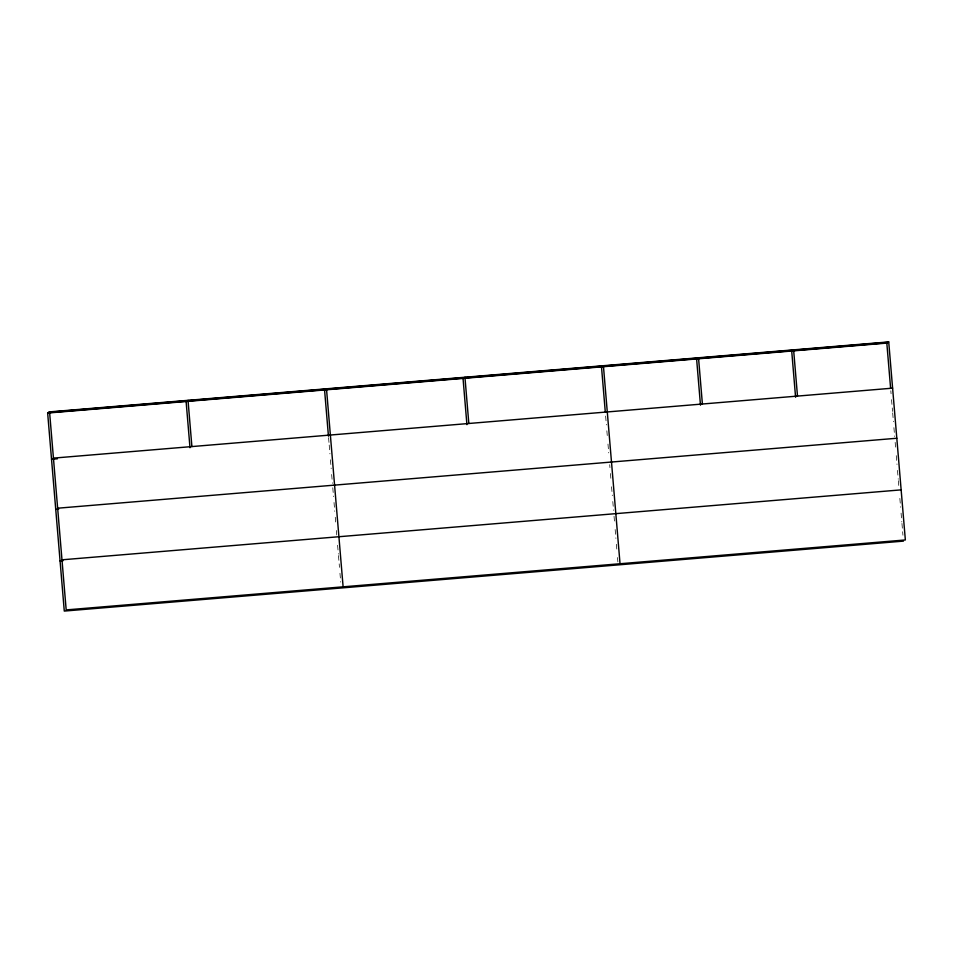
<?xml version="1.0" encoding="UTF-8"?>
<svg xmlns="http://www.w3.org/2000/svg" width="953" height="953" viewBox="0 0 953 953"><rect width="100%" height="100%" fill="white"/><g stroke="black" fill="none" stroke-linecap="round" stroke-linejoin="round"><path stroke-width="0.71" stroke-dasharray="4.76 3.57" d="M890.817 390.801L891.067 393.744M891.555 399.641L892.544 411.422M892.675 412.899L893.414 421.738M893.914 427.635L894.653 436.474M895.153 442.371L895.772 449.745M896.261 455.641L896.999 464.48M897.5 470.389L898.238 479.228M898.369 480.705L898.989 488.079M899.858 498.395L900.597 507.234M901.085 513.131L901.836 521.97M901.955 523.435L902.944 535.229M605.631 416.056L606.37 424.895M606.858 430.792L607.478 438.154M607.978 444.05L608.717 452.889M609.706 464.671L609.956 467.625M610.456 473.522L611.076 480.896M611.564 486.792L612.314 495.643M612.803 501.54L613.553 510.391M614.042 516.288L614.661 523.65M615.161 529.546L615.9 538.385M616.388 544.282L617.008 551.644M617.508 557.541L617.878 561.96M328.582 437.665L329.071 443.562M329.202 445.039L329.941 453.878M330.441 459.763L331.179 468.602M331.668 474.499L332.418 483.338M332.788 487.757L333.526 496.608M334.026 502.505L334.765 511.356M335.265 517.253L335.885 524.626M336.373 530.523L336.743 534.943M337.612 545.259L338.363 554.098M338.482 555.575L339.471 567.357M339.971 573.253L340.709 582.092"/><path stroke-width="1.43" d="M903.444 541.125L64.28 611.076L47.65 413.042L49.556 411.875L888.72 341.924L905.35 539.958L66.186 609.908L49.556 411.875M47.65 413.042L886.814 343.092L888.72 341.924M48.925 412.268L888.089 342.318M48.281 412.661L887.446 342.711M53.439 458.119L892.604 388.157M51.533 459.275L57.43 458.786M57.645 508.211L896.809 438.249M55.739 509.367L58.681 509.128M61.981 559.816L901.145 489.866M60.075 560.983L63.017 560.733M886.814 343.092L890.578 387.883M793.611 349.858L797.494 396.091M791.705 351.026L795.588 397.258M698.513 357.78L702.397 404.012M696.607 358.947L700.479 405.18M620.034 563.735L603.404 365.714L601.498 366.881L605.262 411.66M464.945 377.257L468.828 423.489M463.039 378.412L466.922 424.657M343.116 586.822L326.486 388.8L324.568 389.956L328.451 436.188M188.027 400.343L191.898 446.576M186.109 401.499L189.992 447.731"/></g></svg>
